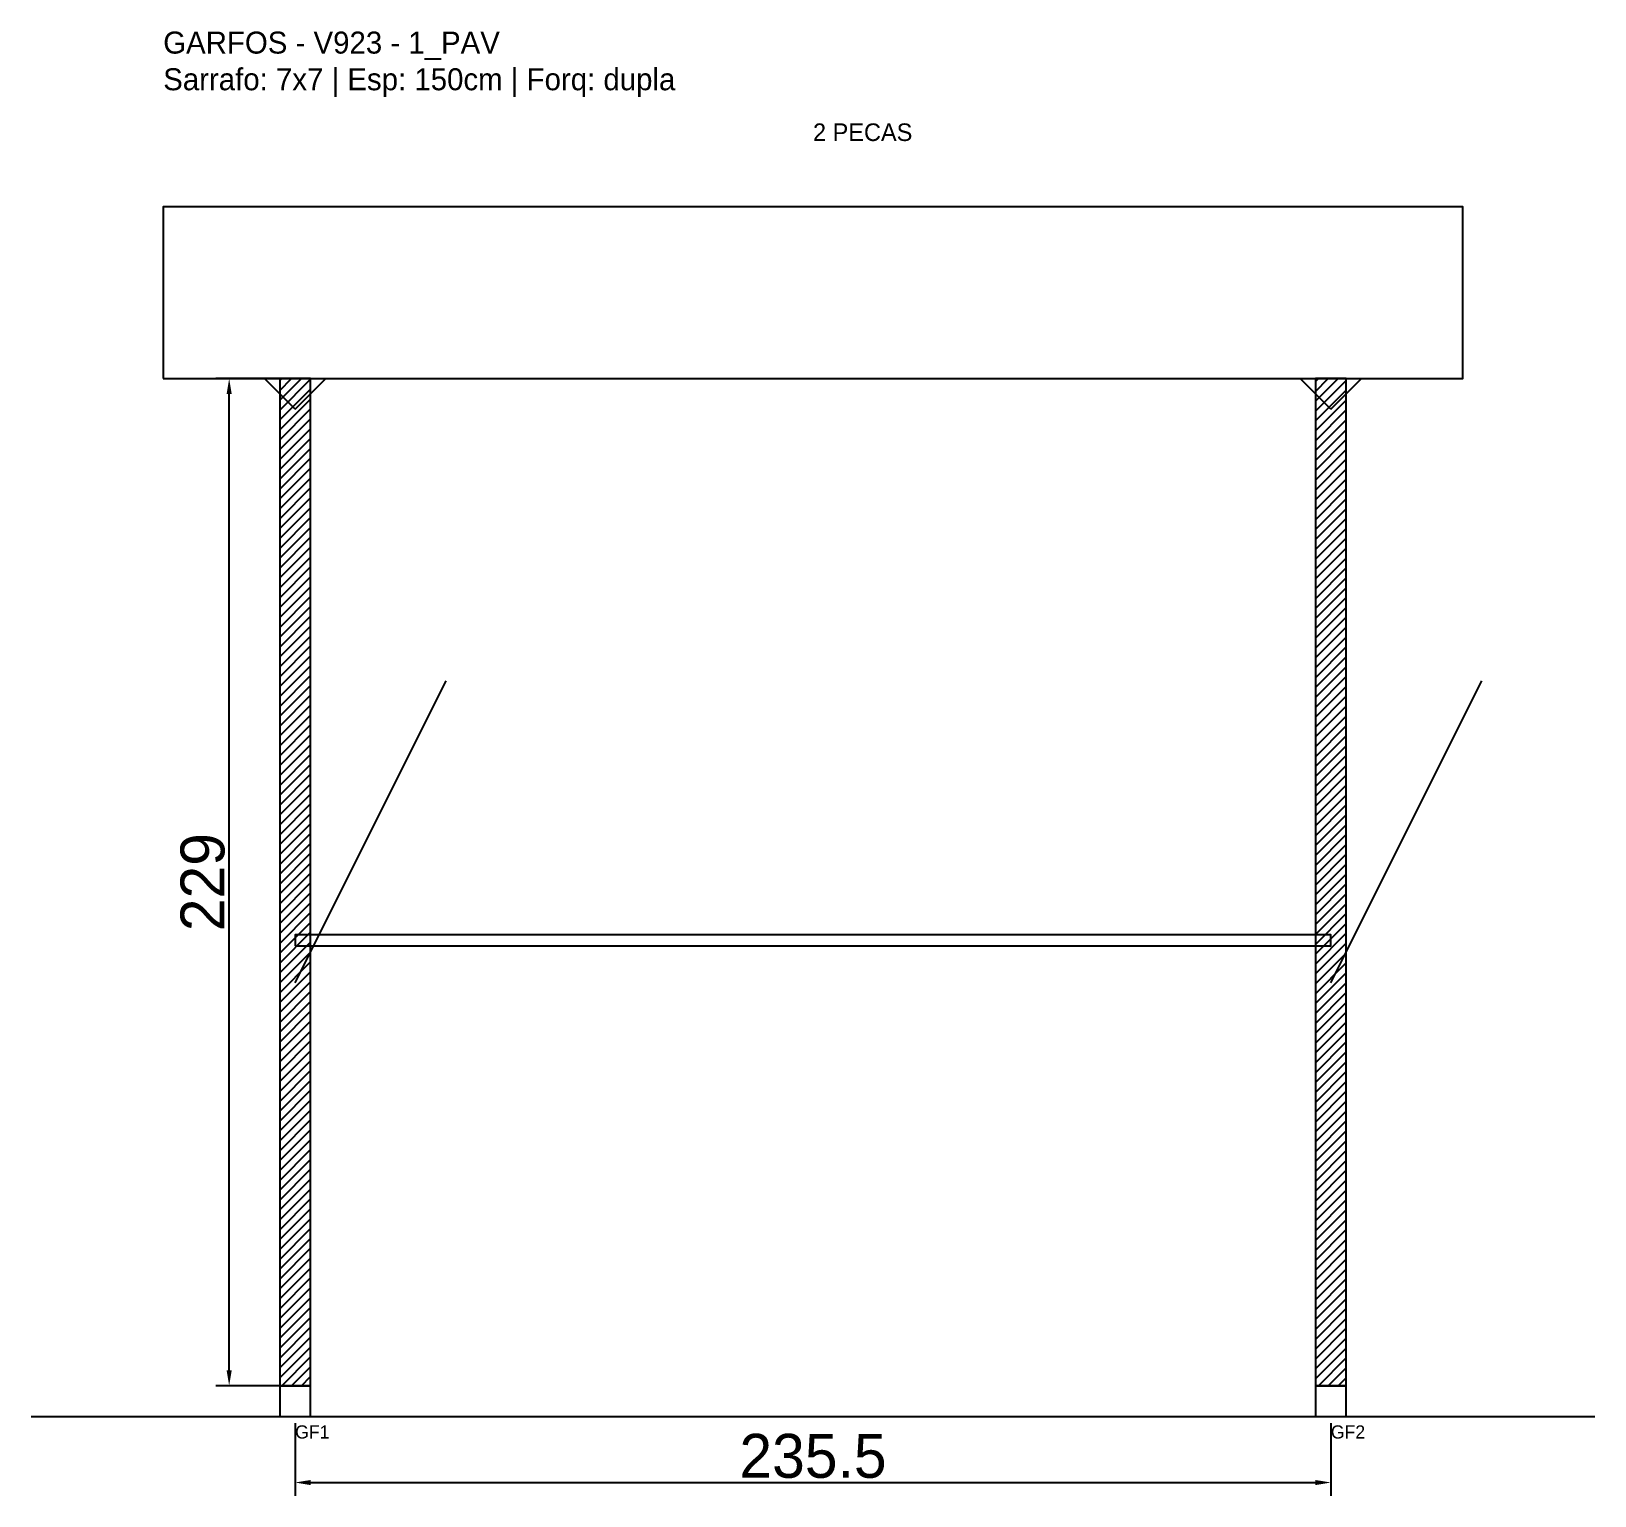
# Model space of a CAD drawing. Header units: metres. Extents: x -30 to 326, y -25 to 308.
import ezdxf

# ---------------------------------------------------------------- set-up
doc = ezdxf.new("R2010")
doc.units = ezdxf.units.M
for name, color, linetype in [('BARRA_ANCORAGEM', 1, 'Continuous'), ('COTA', 241, 'Continuous'), ('GARFOS OK', 3, 'Continuous'), ('NOME DA VIGA', 6, 'Continuous'), ('SARR_7x7', 40, 'Continuous'), ('TIRAS REESCORAMENTO', 252, 'Continuous'), ('VIGAS', 3, 'Continuous')]:
    doc.layers.add(name, color=color, linetype=linetype)
doc.dimstyles.new('EZ DXF', dxfattribs={"dimtxt": 10, "dimasz": 3.5, "dimexe": 3, "dimexo": 1.5, "dimgap": 1, "dimtad": 1, "dimdec": 1, "dimdsep": 46, "dimcen": 2.5, "dimazin": 3, "dimtfac": 1, "dimtmove": 0, "dimatfit": 3})

msp = doc.modelspace()

# ---------------------------------------------------------------- hatches: boundary and pattern name
at = {"layer": 'COTA'}
h = msp.add_hatch(dxfattribs=at)
h.set_pattern_fill('ANSI31', scale=0.5)
h.paths.add_polyline_path([(26.5, 0), (33.5, 0), (33.5, 229), (26.5, 229)])
h = msp.add_hatch(dxfattribs=at)
h.set_pattern_fill('ANSI31', scale=0.5)
h.paths.add_polyline_path([(262, 0), (269, 0), (269, 229), (262, 229)])

# ---------------------------------------------------------------- linework, layer by layer
at = {"layer": 'BARRA_ANCORAGEM'}
for p, q in [((30, 91.6), (64.35, 160.3)), ((265.5, 91.6), (299.85, 160.3))]:
    msp.add_line(p, q, dxfattribs=at)
at = {"layer": 'GARFOS OK'}
for p, q in [((30, 222), (23, 229)), ((23, 229), (37, 229)), ((30, 222), (37, 229)), ((265.5, 222), (258.5, 229)), ((258.5, 229), (272.5, 229)), ((265.5, 222), (272.5, 229))]:
    msp.add_line(p, q, dxfattribs=at)
at = {"layer": 'GARFOS OK', "linetype": 'CONTINUOUS'}
msp.add_line((-30, -7), (325.5, -7), dxfattribs=at)
at = {"layer": 'GARFOS OK'}
for points in [[(26.5, 0), (33.5, 0), (33.5, 229), (26.5, 229), (26.5, 0)], [(262, 0), (269, 0), (269, 229), (262, 229), (262, 0)]]:
    msp.add_lwpolyline(points, dxfattribs=at)
at = {"layer": 'SARR_7x7'}
for points in [[(26.5, -7), (33.5, -7), (33.5, 0), (26.5, 0), (26.5, -7)], [(262, -7), (269, -7), (269, 0), (262, 0), (262, -7)]]:
    msp.add_lwpolyline(points, dxfattribs=at)
at = {"layer": 'TIRAS REESCORAMENTO'}
msp.add_lwpolyline([(30, 100), (265.5, 100), (265.5, 102.5), (30, 102.5), (30, 100)], dxfattribs=at)
at = {"layer": 'VIGAS'}
msp.add_lwpolyline([(0, 229), (295.5, 229), (295.5, 268), (0, 268), (0, 229)], dxfattribs=at)

# ---------------------------------------------------------------- texts
at = {"layer": 'NOME DA VIGA'}
for s, height, p in [('2 PECAS', 4, (147.75, 283)), ('GF1', 3, (30, -12)), ('GF2', 3, (265.5, -12))]:
    msp.add_text(s, height=height, dxfattribs=at).set_placement(p)
at = {"layer": 'NOME DA VIGA', "insert": (0, 293), "char_height": 5, "attachment_point": 7}
msp.add_mtext('GARFOS - V923 - 1_PAV\\PSarrafo: 7x7 | Esp: 150cm | Forq: dupla', dxfattribs=at)

# ---------------------------------------------------------------- dimensions: what is measured, and where the dimension line sits
at = {"layer": 'COTA'}
msp.add_linear_dim(base=(15, 0), p1=(30, 0), p2=(30, 229), angle=90, dimstyle='EZ DXF', dxfattribs=at).render()
msp.add_linear_dim(base=(30, -22), p1=(30, -7), p2=(265.5, -7), dimstyle='EZ DXF', dxfattribs=at).render()

doc.saveas('drawing.dxf')
